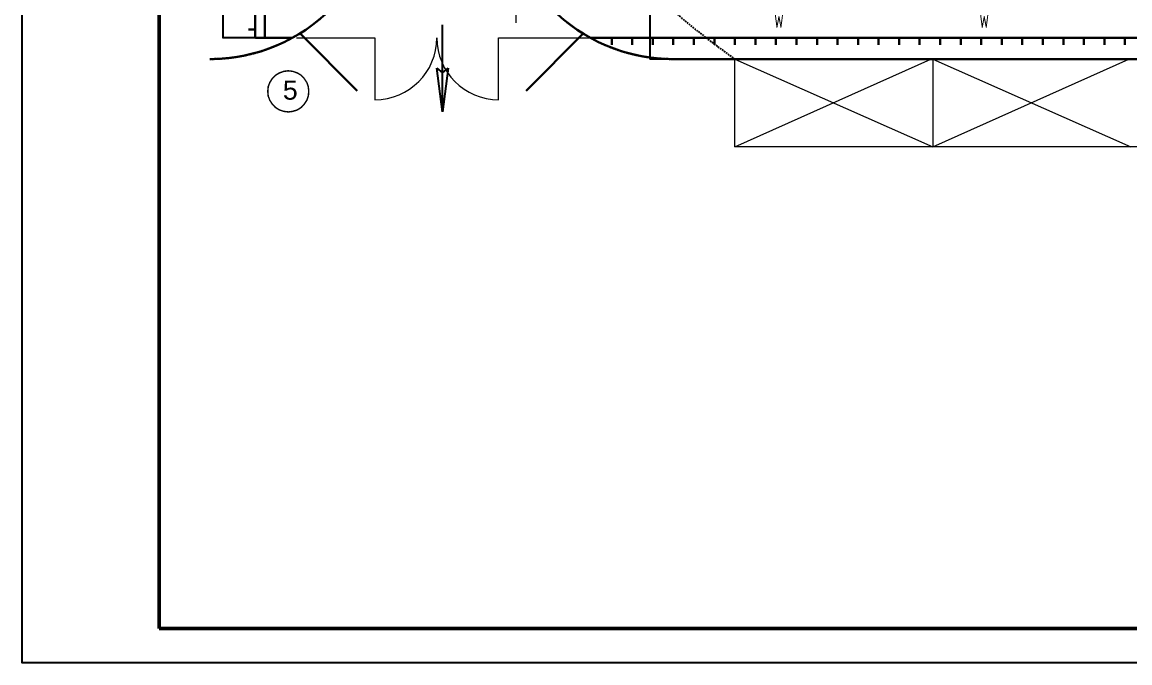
# Model space of a CAD drawing. Header units: millimetres. Extents: x -152693 to 518302, y -31658 to 793547.
# Drawn here: x 244601 to 260789, y 55204 to 64559 of the extents above; entities that cross this region are included whole.
import ezdxf

# ---------------------------------------------------------------- set-up
doc = ezdxf.new("R2010")
doc.units = ezdxf.units.MM
for name, pattern in [('K5LT_BASIC', [0]), ('K5LT_DASHED', [6, 4, -2]), ('K5LT_DASHED_REINFORCED', [6, 4, -2]), ('K5LT_REINFORCED', [0]), ('K5LT_THIN', [0])]:
    doc.linetypes.add(name, pattern=pattern)
doc.layers.get('Defpoints').update_dxf_attribs({"color": 2})
for name, color, linetype in [('PDF _0', 7, 'Continuous'), ('PDF _Текст', 7, 'Continuous'), ('Системный слой', 7, 'Continuous')]:
    doc.layers.add(name, color=color, linetype=linetype)
doc.layers.add('PDF _ОС забор', color=7, linetype='Continuous', true_color=0x151de9)
doc.layers.add('Несущие линии', color=1, linetype='Continuous', lineweight=50)
doc.styles.add('PDF Arial', font='arial.ttf')
doc.styles.get("Standard").update_dxf_attribs({"font": 'arial.ttf'})
doc.styles.add('стиль4', font='isocpeui.ttf', dxfattribs={"height": 2.5})
doc.dimstyles.new('Копия(3) ISO-25', dxfattribs={"dimtxt": 2, "dimasz": 2.5, "dimexe": 1.25, "dimexo": 0.3, "dimgap": 0.3, "dimtad": 1, "dimzin": 9, "dimtxsty": 'стиль4', "dimblk": 'OBLIQUE', "dimcen": 2.5, "dimdle": 1, "dimadec": 0, "dimazin": 0, "dimtfac": 1, "dimtmove": 0, "dimatfit": 3, "dimfxl": 1, "dimarcsym": 0})

# ---------------------------------------------------------------- blocks, each defined once
blk = doc.blocks.new('AUDIT_I_150324065046-1196')
at = {"layer": 'Системный слой', "color": 150, "linetype": 'K5LT_THIN'}
for p, q in [((124.23, 240.88), (124.23, 255.88)), ((124.23, 240.88), (123.24, 248.38)), ((123.24, 248.38), (124.23, 247.63)), ((124.23, 247.63), (125.22, 248.38)), ((125.22, 248.38), (124.23, 240.88))]:
    blk.add_line(p, q, dxfattribs=at)
at = {"layer": 'Системный слой'}
for points in [[(124.23, 240.88), (124.23, 247.63), (123.24, 248.38), (124.23, 240.88)], [(124.23, 240.88), (125.22, 248.38), (124.23, 247.63), (124.23, 240.88)]]:
    blk.add_solid(points, dxfattribs=at)
blk = doc.blocks.new('_Oblique')
at = {"color": 0, "linetype": 'ByBlock', "lineweight": -2}
blk.add_line((-0.5, -0.5), (0.5, 0.5), dxfattribs=at)
blk = doc.blocks.new('*D256')
at = {"color": 0, "lineweight": -2, "transparency": 16777216}
for p, q in [((255617, 65725), (253773, 65725)), ((253774, 65726), (253774, 64019)), ((256217, 64020), (253773, 64020))]:
    blk.add_line(p, q, dxfattribs=at)
at = {"layer": 'Defpoints', "color": 0, "transparency": 16777216}
for p in [(255618, 65725), (253774, 64020), (256217, 64020)]:
    blk.add_point(p, dxfattribs=at)
at = {"color": 0, "lineweight": -2, "transparency": 16777216, "xscale": 2.5, "yscale": 2.5, "zscale": 2.5}
for p, rotation in [((253774, 65725), 90), ((253774, 64020), 270)]:
    blk.add_blockref('_Oblique', p, dxfattribs=dict(at, rotation=rotation))
at = {"color": 0, "lineweight": 9, "transparency": 16777216, "insert": (253773, 64873), "char_height": 2.5, "attachment_point": 5, "rotation": 90, "style": 'стиль4'}
blk.add_mtext('3.4', dxfattribs=at)
blk = doc.blocks.new('*U183')
at = {"layer": 'Системный слой', "color": 150, "linetype": 'K5LT_THIN', "lineweight": 30}
blk.add_line((0, -50), (0, 50), dxfattribs=at)
blk = doc.blocks.new('*U184')
at = {"color": 0, "linetype": 'ByBlock', "lineweight": -2}
blk.add_blockref('*U183', (44100, 0), dxfattribs=at)
blk = doc.blocks.new('*U192')
at = {"layer": 'Системный слой', "insert": (-304, -125), "char_height": 422.87, "width": 608.87, "attachment_point": 7}
blk.add_mtext('{\\fGOST type A|b0|i0|c204|p2;\\H0.59119x;\\W0.67;\\C7;W}', dxfattribs=at)
blk = doc.blocks.new('*U185')
at = {"color": 0, "linetype": 'ByBlock', "lineweight": -2}
for p in [(0, 0), (3000, 0)]:
    blk.add_blockref('*U192', p, dxfattribs=at)
blk = doc.blocks.new('*U193')
at = {"layer": 'Системный слой', "color": 150, "linetype": 'K5LT_THIN', "lineweight": 30}
blk.add_line((0, -50), (0, 50), dxfattribs=at)
blk = doc.blocks.new('*U194')
at = {"color": 0, "linetype": 'ByBlock', "lineweight": -2}
for p in [(0, 0), (300, 0), (600, 0), (900, 0), (1200, 0), (1500, 0), (1800, 0), (2100, 0), (2400, 0), (2700, 0), (3000, 0), (3300, 0), (3600, 0), (3900, 0), (4200, 0), (4500, 0), (4800, 0), (5100, 0), (5400, 0), (5700, 0), (6000, 0), (6300, 0), (6600, 0), (6900, 0), (7200, 0), (7500, 0)]:
    blk.add_blockref('*U193', p, dxfattribs=at)
blk = doc.blocks.new('*D305')
at = {"color": 0, "lineweight": -2, "transparency": 16777216}
for p, q in [((248008, 108952), (247531, 108952)), ((247533, 108953), (247533, 64328)), ((248006, 64329), (247531, 64329))]:
    blk.add_line(p, q, dxfattribs=at)
at = {"layer": 'Defpoints', "color": 0, "transparency": 16777216}
for p in [(248008, 108952), (247533, 64329), (248007, 64329)]:
    blk.add_point(p, dxfattribs=at)
at = {"color": 0, "lineweight": -2, "transparency": 16777216, "xscale": 2.5, "yscale": 2.5, "zscale": 2.5}
for p, rotation in [((247533, 108952), 90), ((247533, 64329), 270)]:
    blk.add_blockref('_Oblique', p, dxfattribs=dict(at, rotation=rotation))
at = {"color": 0, "lineweight": 9, "transparency": 16777216, "insert": (247531, 86641), "char_height": 2.5, "attachment_point": 5, "rotation": 90, "style": 'стиль4'}
blk.add_mtext('8924,6', dxfattribs=at)

msp = doc.modelspace()

# ---------------------------------------------------------------- linework, layer by layer
at = {"lineweight": 25}
msp.add_lwpolyline([(244601.31998, 114604.16935), (328701.31998, 114604.16935), (328701.31998, 55204.16935), (244601.31998, 55204.16935)], close=True, dxfattribs=at)
at = {"color": 254, "lineweight": 20, "ltscale": 100}
for points in [[(248610.47645, 64329.37315), (249757.52791, 64329.37315), (249757.52791, 63425.62386)], [(251565.0265, 63425.62386), (251565.0265, 64329.37315), (252906.99216, 64329.37315)], [(255015.12324, 62739.01369), (257880.52069, 64020.12881)], [(255015.12324, 64020.12881), (257909.34607, 62739.01369)], [(257909.34607, 62739.01369), (260774.74352, 64020.12881)], [(257909.34607, 64020.12881), (260803.5689, 62739.01369)], [(257909.34607, 64020.12881), (257909.34607, 62739.01369)]]:
    msp.add_lwpolyline(points, dxfattribs=at)
msp.add_lwpolyline([(255015.12324, 64020.12881), (292753.48368, 64020.12881), (292753.48368, 62739.01369), (255015.12324, 62739.01369)], close=True, dxfattribs=at)
at = {"linetype": 'K5LT_DASHED_REINFORCED', "lineweight": 25, "ltscale": 6}
msp.add_arc((262312.654, 74259.44812), 12573.68741, 134.368506071, 234.522647073, dxfattribs=at)
at = {"color": 254, "lineweight": 20, "ltscale": 100}
for centre, start, end in [((249757.52791, 64329.37315), 270, 0), ((251565.0265, 64329.37315), 180, 270)]:
    msp.add_arc(centre, 903.7493, start, end, dxfattribs=at)
at = {"layer": 'PDF _0', "color": 1, "lineweight": 0}
msp.add_lwpolyline([(248491.25005, 63848.98742, 21.52904, 21.52904, 0), (248425.63111, 63840.52046, 21.52904, 21.52904, 0), (248360.01217, 63817.23632, 21.52904, 21.52904, 0), (248302.86019, 63783.36848, 21.52904, 21.52904, 0), (248256.29191, 63734.68346, 21.52904, 21.52904, 0), (248220.30733, 63677.53148, 21.52904, 21.52904, 0), (248197.02319, 63616.14602, 21.52904, 21.52904, 0), (248190.67297, 63546.2936, 21.00394, 21.00394, 0), (248197.02319, 63480.67466, 21.00394, 21.00394, 0), (248220.30733, 63419.2892, 21.00394, 21.00394, 0), (248256.29191, 63362.13722, 21.00394, 21.00394, 0), (248302.86019, 63313.4522, 21.00394, 21.00394, 0), (248360.01217, 63277.46762, 21.00394, 21.00394, 0), (248425.63111, 63256.30022, 21.00394, 21.00394, 0), (248491.25005, 63247.83326, 21.52904, 21.52904, 0), (248556.86899, 63256.30022, 21.52904, 21.52904, 0), (248622.48793, 63277.46762, 21.52904, 21.52904, 0), (248679.63991, 63313.4522, 21.52904, 21.52904, 0), (248724.09145, 63362.13722, 21.52904, 21.52904, 0), (248762.19277, 63419.2892, 21.52904, 21.52904, 0), (248783.36017, 63480.67466, 21.52904, 21.52904, 0), (248789.71039, 63546.2936, 20.80485, 20.80485, 0), (248783.36017, 63616.14602, 20.80485, 20.80485, 0), (248762.19277, 63677.53148, 20.80485, 20.80485, 0), (248724.09145, 63734.68346, 20.80485, 20.80485, 0), (248679.63991, 63783.36848, 20.80485, 20.80485, 0), (248622.48793, 63817.23632, 20.80485, 20.80485, 0), (248556.86899, 63840.52046, 20.80485, 20.80485, 0)], format="xyseb", close=True, dxfattribs=at)
at = {"layer": 'PDF _ОС забор', "lineweight": 0}
msp.add_lwpolyline([(251821.59137, 64550.55646), (251830.65989, 65363.34506)], dxfattribs=at)
at = {"layer": 'Несущие линии', "color": 7}
msp.add_lwpolyline([(246601.31998, 55704.16935), (328201.31998, 55704.16935), (328201.31998, 114104.16935), (246601.31998, 114104.16935)], close=True, dxfattribs=at)
at = {"layer": 'Системный слой', "color": 150, "linetype": 'K5LT_DASHED', "lineweight": 30, "ltscale": 0.5}
for p, q in [((248008.31336, 108952.50317), (248006.69946, 64329.37315)), ((248006.69946, 64329.26465), (248549.46482, 64329.37315)), ((252906.99216, 64329.37315), (297078.17882, 64329.37315))]:
    msp.add_line(p, q, dxfattribs=at)
at = {"layer": 'Системный слой', "color": 150, "lineweight": 30, "ltscale": 0.5}
msp.add_line((248148.71967, 108952.50317), (248147.10577, 64329.37315), dxfattribs=at)
at = {"layer": 'Системный слой', "color": 150, "linetype": 'K5LT_THIN', "lineweight": 30}
for p, q in [((248670.41516, 64387.31002), (249499.57826, 63558.14691)), ((248670.41516, 64387.31002), (249499.57826, 63558.14691)), ((252796.66971, 64387.31002), (251967.50661, 63558.14691)), ((252796.66971, 64387.31002), (251967.50661, 63558.14691))]:
    msp.add_line(p, q, dxfattribs=at)
at = {"layer": 'Системный слой', "color": 7, "linetype": 'K5LT_BASIC', "lineweight": 30}
msp.add_line((295871.85809, 64020.12881), (254113.31289, 64020.12881), dxfattribs=at)
msp.add_line((295871.85809, 64020.12881), (254113.31289, 64020.12881), dxfattribs=at)
at = {"layer": 'Системный слой', "color": 150, "linetype": 'K5LT_DASHED', "lineweight": 30}
for centre, start, end in [((247343.14409, 66527.59874), 270, 0), ((254113.31289, 66527.59874), 180, 270)]:
    msp.add_arc(centre, 2507.46993, start, end, dxfattribs=at)
at = {"layer": 'Системный слой', "color": 18, "linetype": 'K5LT_REINFORCED', "lineweight": 30, "true_color": 0x000000}
for centre, start, end in [((247343.14409, 66527.59874), 270, 0), ((254113.31289, 66527.59874), 180, 270)]:
    msp.add_arc(centre, 2507.46993, start, end, dxfattribs=at)

# ---------------------------------------------------------------- block references
at = {"color": 254, "lineweight": 20, "extrusion": (0, 0, -1), "zscale": -1, "rotation": 270}
msp.add_blockref('*U184', (-247958.29894, 108554.00334), dxfattribs=at)
at = {"color": 254, "lineweight": 20}
for name, p in [('*U185', (255889.90746, 64599.50293)), ('*U194', (253217.25496, 64279.37315))]:
    msp.add_blockref(name, p, dxfattribs=at)
at = {"layer": 'Системный слой', "xscale": 84.57460237318938, "yscale": 84.57460237318938, "zscale": 84.57460237318938}
msp.add_blockref('AUDIT_I_150324065046-1196', (240237.90837, 42878.11334), dxfattribs=at)
msp.add_blockref('AUDIT_I_150324065046-1196', (240237.90837, 42878.11334), dxfattribs=at)

# ---------------------------------------------------------------- texts
at = {"layer": 'PDF _Текст', "lineweight": 20, "insert": (248410.81393, 63422.98109), "char_height": 280.00997, "attachment_point": 7, "style": 'PDF Arial'}
msp.add_mtext('5', dxfattribs=at)

# ---------------------------------------------------------------- dimensions: what is measured, and where the dimension line sits
at = {"color": 7, "lineweight": 9}
dim = msp.add_linear_dim(base=(247532.5226, 64329.26465), p1=(248008.31335, 108952.39466), p2=(248006.69946, 64329.26465), angle=90, dimstyle='Копия(3) ISO-25', override={"dimdec": 1, "dimlfac": 0.2}, dxfattribs=at)
dim.commit()
dim.dimension.update_dxf_attribs({"geometry": '*D305', "text_midpoint": (247530.7226, 86640.82966)})
dim = msp.add_linear_dim(base=(253774.11186, 64020.12881), p1=(255617.79484, 65725.20836), p2=(256217.25496, 64020.12881), angle=90, text='3.4', dimstyle='Копия(3) ISO-25', dxfattribs=at)
dim.commit()
dim.dimension.update_dxf_attribs({"geometry": '*D256', "text_midpoint": (253774.11186, 64872.66859), "dimtype": 160})

doc.saveas('drawing.dxf')
